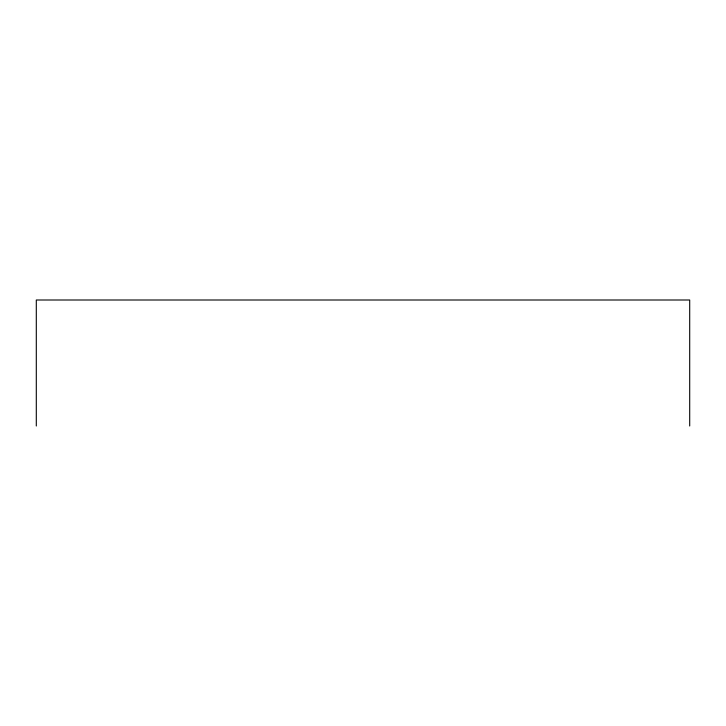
<?xml version="1.0" encoding="UTF-8"?>
<svg xmlns="http://www.w3.org/2000/svg" width="726" height="726" viewBox="0 0 726 726"><rect width="100%" height="100%" fill="white"/><g stroke="black" fill="none" stroke-linecap="round" stroke-linejoin="round"><path stroke-width="1.09" d="M689.7 425.999L689.7 300.001L36.3 300.001L36.3 425.999"/></g></svg>
